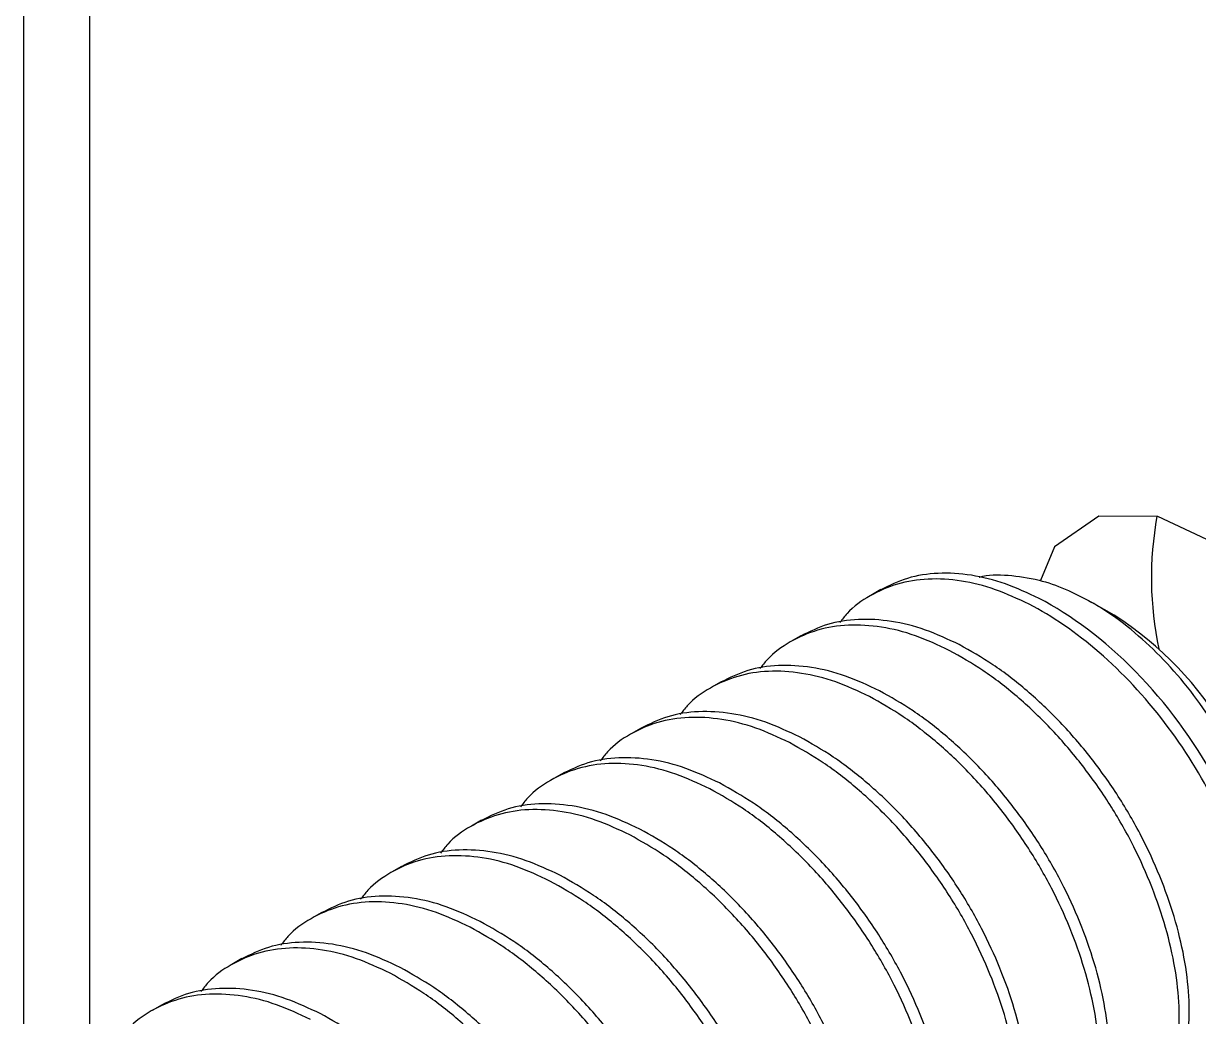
# Model space of a CAD drawing. Extents: x -4 to 14.5, y -14.9 to 0.3.
# Drawn here: x 5.1429 to 5.468, y -11.9996 to -11.725 of the extents above; entities that cross this region are included whole.
import ezdxf

# ---------------------------------------------------------------- set-up
doc = ezdxf.new("R2010")
doc.units = 0
doc.header["$LTSCALE"] = 0.5
doc.header["$MEASUREMENT"] = 0
doc.layers.add('Hardware', color=242, linetype='CONTINUOUS')
doc.layers.add('Mounting', color=4, linetype='CONTINUOUS')

msp = doc.modelspace()

# ---------------------------------------------------------------- linework, layer by layer
at = {"layer": 'Hardware', "transparency": 16777216}
for p, q in [((5.380129349773711, -11.88158761892441), (5.377367213909707, -11.88318216601782)), ((5.444643208618942, -11.88865299467945), (5.438515322814197, -11.88511429141262)), ((5.358032262861627, -11.89434399567165), (5.355270126997624, -11.89593854276504)), ((5.335935175949544, -11.90710037241887), (5.333173040085569, -11.90869491951227)), ((5.313838089037461, -11.9198567491661), (5.311075953173486, -11.92145129625951)), ((5.291741002125406, -11.93261312591332), (5.288978866261402, -11.93420767300674)), ((5.269643915213322, -11.94536950266055), (5.266881779349319, -11.94696404975396)), ((5.247546828301239, -11.95812587940779), (5.244784692437236, -11.95972042650119)), ((5.225449741389184, -11.97088225615502), (5.222687605525152, -11.97247680324843)), ((5.203352654477101, -11.98363863290226), (5.200590518613069, -11.98523317999565)), ((5.181255567565017, -11.99639500964948), (5.178493431700986, -11.99798955674288))]:
    msp.add_line(p, q, dxfattribs=at)
msp.add_arc((5.394184074223318, -11.96815687861296), 0.09416470572603043, 2.396902132662927, 57.59772133463922, dxfattribs=at)
for points, knots in [([(5.421157962627774, -11.88562883771525), (5.418038524330598, -11.88417143563149), (5.411707325211182, -11.88121349836513), (5.402280158835367, -11.87891902815571), (5.393132043751734, -11.8783566055755), (5.3845932483799, -11.87972473579998), (5.377083325291892, -11.88304167095851), (5.371774026834487, -11.8867599027751), (5.369433358007768, -11.88982600187995), (5.368786837478183, -11.89067289486815)], [0, 0, 0, 0, 0.1519260265399989, 0.3083484377035488, 0.4674623236328954, 0.6272636803447781, 0.7856960120469322, 0.9408066932836328, 1, 1, 1, 1]), ([(5.423920098491806, -11.88403429062186), (5.420800872065342, -11.88257727941701), (5.414470102957864, -11.87962013547687), (5.405039619167582, -11.87731954499149), (5.395904414447017, -11.8767809406544), (5.387400106060056, -11.87804730548889), (5.382531031084113, -11.88044008611269), (5.380142915396164, -11.88161366363485)], [0, 0, 0, 0, 0.1945064243113664, 0.3947694376376194, 0.5984782669622362, 0.8030672449142802, 1, 1, 1, 1]), ([(5.407312507423512, -11.87816971316329), (5.407339947331707, -11.87816040556959), (5.409748254060389, -11.87734350996006), (5.415335456186142, -11.87746225183605), (5.42331151057067, -11.87856139989823), (5.431150926033808, -11.88120740757971), (5.436055097727262, -11.88380886383382), (5.4385071835801, -11.88510959196412)], [0, 0, 0, 0, 0.003152514756162742, 0.2766854189660484, 0.5502183234802762, 0.7751091611781177, 1, 1, 1, 1]), ([(5.486740746161132, -11.99516743101354), (5.48819644750057, -11.98677622096093), (5.487620966314694, -11.97646746739726), (5.483837170552107, -11.96042534854064), (5.482110763713706, -11.954995649088), (5.477951137535456, -11.94437847414309), (5.475537886964162, -11.9391874615574), (5.46681372964747, -11.92337781052058), (5.459125225816393, -11.91292845724435), (5.442005547936105, -11.8954793463258), (5.43266494309114, -11.88855615909318), (5.423920098491806, -11.88403429062186)], [0, 0, 0, 0, 0.2499999999999998, 0.2499999999999998, 0.3749999999999998, 0.3749999999999998, 0.4999999999999999, 0.4999999999999999, 0.7499999999999999, 0.7499999999999999, 1, 1, 1, 1]), ([(5.4869851513605, -11.9776976486225), (5.487176228561566, -11.97707920900521), (5.488064126387712, -11.97420544285825), (5.488423226291104, -11.96791898317267), (5.487935214015977, -11.95911411631839), (5.486040992789015, -11.94953448549305), (5.482946824234034, -11.93973057173415), (5.478655440127682, -11.92979634211443), (5.47328017643369, -11.9200635781748), (5.466808057151638, -11.91061322910521), (5.459470185175121, -11.90188518574304), (5.451436128944522, -11.89414459940568), (5.444361938816598, -11.88865877127722), (5.439995449621506, -11.88601178562266), (5.4385071835801, -11.88510959196412)], [0, 0, 0, 0, 0.02455389253209559, 0.1140970648756496, 0.2062370031511026, 0.295780053212465, 0.3879198487323946, 0.4774446040297422, 0.5693372739784138, 0.6628906631111768, 0.7591269614532874, 0.853178559176441, 0.9499576536739331, 1, 1, 1, 1]), ([(5.460378386907507, -12.0219217417941), (5.465457690870153, -12.0214771589369), (5.469954078898667, -12.01962727067956), (5.477198701209886, -12.01363946558459), (5.479947729005119, -12.00965812488943), (5.483817582685532, -11.99946185369744), (5.484844843246435, -11.99323207184113), (5.484712683735211, -11.97929945978733), (5.48355154194175, -11.97161536331177), (5.480389184018861, -11.9599643140656), (5.479103767185961, -11.95606162341792), (5.476157694402616, -11.94837000923123), (5.474527137072585, -11.94462325341109), (5.468882894162107, -11.93321932782251), (5.46413248546736, -11.92551095399908), (5.453161566394954, -11.91114923946117), (5.446953482598246, -11.90451839077667), (5.43410200285831, -11.89338794042108), (5.427477469838209, -11.88889658936991), (5.421157962627774, -11.88562883771525)], [0, 0, 0, 0, 0.125, 0.125, 0.25, 0.25, 0.375, 0.375, 0.5, 0.5, 0.5625, 0.5625, 0.625, 0.625, 0.75, 0.75, 0.875, 0.875, 1, 1, 1, 1]), ([(5.399060875715719, -11.89838521446248), (5.395941437418514, -11.89692781237872), (5.389610238299099, -11.89396987511235), (5.380183071923284, -11.89167540490294), (5.371034956839651, -11.89111298232274), (5.362496161467845, -11.89248111254722), (5.354986238379809, -11.89579804770574), (5.349676939922404, -11.89951627952232), (5.347336271095685, -11.90258237862719), (5.3466897505661, -11.90342927161537)], [0, 0, 0, 0, 0.1519260265399985, 0.308348437703548, 0.4674623236328948, 0.6272636803447775, 0.7856960120469335, 0.9408066932836341, 1, 1, 1, 1]), ([(5.401823011579722, -11.89679066736907), (5.398703785153259, -11.89533365616423), (5.392373016045781, -11.89237651222409), (5.382942532255498, -11.89007592173873), (5.373807327534962, -11.88953731740163), (5.365303019147973, -11.89080368223611), (5.36043394417203, -11.8931964628599), (5.35804582848408, -11.89437004038209)], [0, 0, 0, 0, 0.1945064243113656, 0.3947694376376177, 0.5984782669622344, 0.8030672449142782, 1, 1, 1, 1]), ([(5.437197885973887, -12.03453231768593), (5.438852246138168, -12.03445029586705), (5.442979602432274, -12.03424566493013), (5.448593250315696, -12.03176643548736), (5.453921768154913, -12.02754102126761), (5.458101951883776, -12.02168407264021), (5.461049990671768, -12.01440499824798), (5.462660776226272, -12.00569497819998), (5.462817160169266, -11.99576914289298), (5.461484373694077, -11.98498332521928), (5.458740379168603, -11.97376023289935), (5.454740450272112, -11.96246703022391), (5.449577457247869, -11.95122796656818), (5.443183100224019, -11.94019047459348), (5.435612599172941, -11.92953792602609), (5.427090272418695, -11.91967432902419), (5.417937770354285, -11.91102026210163), (5.408511731246051, -11.90371593962979), (5.402180386007217, -11.9001447643749), (5.399060875715719, -11.89838521446248)], [0, 0, 0, 0, 0.04071308680717636, 0.1015724500115089, 0.161155851864121, 0.2190627514948748, 0.2780689151872038, 0.3385826849418829, 0.3998796567200155, 0.4611766284981469, 0.5216903982528259, 0.5806965619451548, 0.6386034615759085, 0.6981868634285218, 0.7590462266328538, 0.8204314799090406, 0.8815526517720639, 0.9416399346645271, 1, 1, 1, 1]), ([(5.451060576771397, -12.029971776018), (5.451122975787428, -12.02994700823794), (5.453284370847285, -12.0290890947503), (5.456611826252214, -12.02580678488449), (5.460883554815894, -12.02012725342102), (5.46380672157602, -12.01279997614928), (5.465424396892615, -12.00410330870658), (5.465578895824621, -11.99417382018089), (5.464246615363294, -11.98338898318019), (5.461502487602274, -11.97216563264497), (5.457502593249529, -11.96087249691654), (5.452339591161319, -11.94963341569454), (5.445945236629427, -11.93859592854935), (5.438374734889152, -11.92794337864623), (5.429852408322262, -11.91807978200747), (5.420699906207972, -11.90942571498817), (5.411273867112527, -11.9021213925412), (5.404942521872044, -11.89855021728309), (5.401823011579722, -11.89679066736907)], [0, 0, 0, 0, 0.001967673171206158, 0.06815682909379482, 0.1324836162439249, 0.1980315381079086, 0.2652542077980999, 0.3333469097327994, 0.4014396116674974, 0.4686622813576888, 0.5342102032216722, 0.5985369903718023, 0.6647261462943923, 0.7323327238853358, 0.8005234947059683, 0.8684209065492906, 0.9351698066233737, 1, 1, 1, 1]), ([(5.376963788803636, -11.91114159120971), (5.373844350506431, -11.90968418912595), (5.367513151387016, -11.90672625185958), (5.358085985011201, -11.90443178165017), (5.348937869927568, -11.90386935906997), (5.340399074555762, -11.90523748929445), (5.332889151467725, -11.90855442445296), (5.32757985301032, -11.91227265626955), (5.325239184183602, -11.91533875537442), (5.324592663654016, -11.9161856483626)], [0, 0, 0, 0, 0.151926026539998, 0.3083484377035471, 0.4674623236328935, 0.6272636803447756, 0.7856960120469282, 0.9408066932836285, 1, 1, 1, 1]), ([(5.379725924667639, -11.90954704411631), (5.376606698241176, -11.90809003291146), (5.370275929133726, -11.90513288897132), (5.360845445343443, -11.90283229848595), (5.351710240622879, -11.90229369414885), (5.34320593223589, -11.90356005898335), (5.338336857259947, -11.90595283960714), (5.335948741571997, -11.90712641712932)], [0, 0, 0, 0, 0.1945064243113656, 0.3947694376376177, 0.5984782669622346, 0.8030672449142782, 1, 1, 1, 1]), ([(5.415100799061804, -12.04728869443315), (5.416755159226085, -12.04720667261428), (5.420882515520191, -12.04700204167736), (5.426496163403613, -12.04452281223459), (5.43182468124283, -12.04029739801483), (5.436004864971693, -12.03444044938745), (5.438952903759684, -12.02716137499522), (5.440563689314189, -12.01845135494722), (5.440720073257182, -12.00852551964022), (5.439387286781994, -11.99773970196651), (5.43664329225652, -11.98651660964657), (5.432643363360057, -11.97522340697114), (5.427480370335786, -11.96398434331542), (5.421086013311935, -11.95294685134071), (5.413515512260858, -11.94229430277331), (5.404993185506612, -11.93243070577142), (5.395840683442202, -11.92377663884886), (5.386414644333968, -11.91647231637702), (5.380083299095133, -11.91290114112212), (5.376963788803636, -11.91114159120971)], [0, 0, 0, 0, 0.04071308680717528, 0.1015724500115086, 0.1611558518641208, 0.2190627514948746, 0.2780689151872036, 0.3385826849418827, 0.3998796567200141, 0.4611766284981456, 0.5216903982528247, 0.5806965619451538, 0.6386034615759075, 0.6981868634285218, 0.7590462266328538, 0.8204314799090405, 0.8815526517720637, 0.941639934664527, 1, 1, 1, 1]), ([(5.428963489859314, -12.04272815276524), (5.429025888875344, -12.04270338498517), (5.43118728393523, -12.04184547149754), (5.434514739340131, -12.03856316163173), (5.43878646790381, -12.03288363016824), (5.441709634663937, -12.02555635289652), (5.443327309980532, -12.01685968545381), (5.443481808912566, -12.00693019692812), (5.442149528451239, -11.99614535992743), (5.439405400690191, -11.98492200939221), (5.435405506337446, -11.97362887366377), (5.430242504249236, -11.96238979244177), (5.423848149717344, -11.95135230529657), (5.416277647977097, -11.94069975539347), (5.407755321410178, -11.9308361587547), (5.398602819295888, -11.92218209173541), (5.389176780200444, -11.91487776928842), (5.382845434959961, -11.91130659403031), (5.379725924667639, -11.90954704411631)], [0, 0, 0, 0, 0.001967673171206165, 0.06815682909379488, 0.1324836162439251, 0.1980315381079087, 0.2652542077981, 0.3333469097327981, 0.4014396116674963, 0.4686622813576877, 0.5342102032216713, 0.5985369903718013, 0.6647261462943924, 0.7323327238853359, 0.8005234947059683, 0.8684209065492905, 0.9351698066233737, 1, 1, 1, 1]), ([(5.354866701891552, -11.92389796795695), (5.351747263594348, -11.92244056587319), (5.345416064474932, -11.91948262860681), (5.335988898099117, -11.91718815839741), (5.326840783015484, -11.91662573581721), (5.318301987643679, -11.91799386604168), (5.310792064555642, -11.92131080120019), (5.305482766098237, -11.92502903301678), (5.303142097271518, -11.92809513212165), (5.302495576741933, -11.92894202510983)], [0, 0, 0, 0, 0.1519260265399981, 0.3083484377035471, 0.4674623236328936, 0.6272636803447759, 0.7856960120469314, 0.9408066932836314, 1, 1, 1, 1]), ([(5.357628837755556, -11.92230342086354), (5.354509611329092, -11.92084640965869), (5.348178842221643, -11.91788926571856), (5.33874835843136, -11.91558867523318), (5.329613153710795, -11.91505007089609), (5.321108845323806, -11.91631643573058), (5.316239770347863, -11.91870921635437), (5.313851654659913, -11.91988279387655)], [0, 0, 0, 0, 0.1945064243113656, 0.3947694376376177, 0.5984782669622346, 0.8030672449142783, 1, 1, 1, 1]), ([(5.393003712149721, -12.06004507118038), (5.394658072314002, -12.0599630493615), (5.398785428608107, -12.05975841842459), (5.404399076491529, -12.05727918898181), (5.409727594330747, -12.05305377476206), (5.41390777805961, -12.04719682613467), (5.416855816847601, -12.03991775174245), (5.418466602402134, -12.03120773169445), (5.418622986345099, -12.02128189638745), (5.41729019986991, -12.01049607871373), (5.414546205344436, -11.99927298639381), (5.410546276447974, -11.98797978371837), (5.405383283423703, -11.97674072006265), (5.398988926399852, -11.96570322808795), (5.391418425348775, -11.95505067952054), (5.382896098594529, -11.94518708251866), (5.373743596530119, -11.93653301559608), (5.364317557421884, -11.92922869312426), (5.35798621218305, -11.92565751786935), (5.354866701891552, -11.92389796795695)], [0, 0, 0, 0, 0.04071308680717627, 0.101572450011507, 0.1611558518641191, 0.2190627514948728, 0.2780689151872017, 0.3385826849418808, 0.3998796567200145, 0.4611766284981459, 0.521690398252825, 0.5806965619451542, 0.6386034615759077, 0.6981868634285201, 0.7590462266328522, 0.820431479909039, 0.8815526517720622, 0.9416399346645258, 1, 1, 1, 1]), ([(5.40686640294723, -12.05548452951247), (5.406928801963289, -12.05545976173241), (5.409090197023147, -12.05460184824477), (5.412417652428076, -12.05131953837895), (5.416689380991727, -12.04564000691548), (5.419612547751854, -12.03831272964374), (5.421230223068449, -12.02961606220104), (5.421384722000482, -12.01968657367536), (5.420052441539156, -12.00890173667464), (5.417308313778108, -11.99767838613943), (5.413308419425363, -11.98638525041099), (5.408145417337153, -11.975146169189), (5.401751062805261, -11.9641086820438), (5.394180561065014, -11.9534561321407), (5.385658234498123, -11.94359253550194), (5.376505732383805, -11.93493846848264), (5.36707969328836, -11.92763414603566), (5.360748348047878, -11.92406297077754), (5.357628837755556, -11.92230342086354)], [0, 0, 0, 0, 0.001967673171203587, 0.06815682909379227, 0.1324836162439223, 0.1980315381079059, 0.2652542077980972, 0.3333469097327979, 0.4014396116674961, 0.4686622813576875, 0.5342102032216712, 0.5985369903718013, 0.6647261462943902, 0.7323327238853338, 0.8005234947059665, 0.8684209065492888, 0.9351698066233722, 1, 1, 1, 1]), ([(5.332769614979469, -11.93665434470418), (5.329650176682293, -11.93519694262041), (5.323318977562849, -11.93223900535403), (5.313891811187034, -11.92994453514463), (5.304743696103401, -11.92938211256443), (5.296204900731595, -11.9307502427889), (5.288694977643559, -11.93406717794743), (5.283385679186154, -11.93778540976402), (5.281045010359435, -11.94085150886887), (5.280398489829849, -11.94169840185705)], [0, 0, 0, 0, 0.1519260265399993, 0.3083484377035495, 0.4674623236328969, 0.6272636803447802, 0.7856960120469334, 0.9408066932836341, 1, 1, 1, 1]), ([(5.335531750843472, -11.93505979761076), (5.332412524417038, -11.93360278640591), (5.326081755309559, -11.93064564246578), (5.316651271519277, -11.92834505198041), (5.307516066798712, -11.92780644764332), (5.299011758411723, -11.92907281247781), (5.29414268343578, -11.93146559310159), (5.29175456774783, -11.93263917062377)], [0, 0, 0, 0, 0.1945064243113667, 0.3947694376376198, 0.5984782669622373, 0.8030672449142817, 0.9999999999999999, 0.9999999999999999, 0.9999999999999999, 0.9999999999999999]), ([(5.370906625237666, -12.07280144792762), (5.372560985401947, -12.07271942610873), (5.376688341696024, -12.07251479517183), (5.382301989579446, -12.07003556572904), (5.387630507418692, -12.0658101515093), (5.391810691147526, -12.0599532028819), (5.394758729935518, -12.05267412848967), (5.396369515490051, -12.04396410844168), (5.396525899433016, -12.03403827313468), (5.395193112957827, -12.02325245546096), (5.392449118432353, -12.01202936314104), (5.388449189535891, -12.00073616046561), (5.383286196511619, -11.98949709680988), (5.376891839487769, -11.97845960483517), (5.369321338436691, -11.96780705626777), (5.360799011682445, -11.95794345926588), (5.351646509618064, -11.94928939234332), (5.342220470509801, -11.94198506987148), (5.335889125270967, -11.93841389461659), (5.332769614979469, -11.93665434470418)], [0, 0, 0, 0, 0.0407130868071741, 0.1015724500115062, 0.1611558518641185, 0.2190627514948723, 0.2780689151872016, 0.3385826849418809, 0.399879656720015, 0.4611766284981467, 0.5216903982528261, 0.5806965619451554, 0.6386034615759093, 0.6981868634285214, 0.7590462266328534, 0.8204314799090401, 0.8815526517720631, 0.9416399346645262, 1, 1, 1, 1]), ([(5.384769316035147, -12.06824090625969), (5.384831715051206, -12.06821613847963), (5.386993110111064, -12.06735822499201), (5.390320565515992, -12.06407591512618), (5.394592294079644, -12.05839638366271), (5.39751546083977, -12.05106910639097), (5.399133136156365, -12.04237243894826), (5.399287635088399, -12.03244295042259), (5.397955354627072, -12.02165811342188), (5.395211226866053, -12.01043476288666), (5.391211332513308, -11.99914162715822), (5.386048330425069, -11.98790254593624), (5.379653975893177, -11.97686505879103), (5.37208347415293, -11.96621250888793), (5.36356114758604, -11.95634891224915), (5.354408645471722, -11.94769484522986), (5.344982606376306, -11.94039052278289), (5.338651261135823, -11.93681934752478), (5.335531750843472, -11.93505979761076)], [0, 0, 0, 0, 0.001967673171203596, 0.06815682909379234, 0.1324836162439226, 0.1980315381079064, 0.2652542077980981, 0.3333469097327991, 0.4014396116674975, 0.4686622813576892, 0.5342102032216731, 0.5985369903718034, 0.664726146294392, 0.7323327238853354, 0.8005234947059677, 0.8684209065492898, 0.9351698066233728, 1, 1, 1, 1]), ([(5.310672528067414, -11.9494107214514), (5.307553089770209, -11.94795331936764), (5.301221890650766, -11.94499538210127), (5.291794724274951, -11.94270091189186), (5.282646609191318, -11.94213848931166), (5.274107813819512, -11.94350661953614), (5.266597890731475, -11.94682355469465), (5.26128859227407, -11.95054178651124), (5.258947923447352, -11.95360788561611), (5.258301402917766, -11.95445477860429)], [0, 0, 0, 0, 0.1519260265399972, 0.3083484377035458, 0.4674623236328918, 0.6272636803447743, 0.7856960120469214, 0.9408066932836225, 1, 1, 1, 1]), ([(5.313434663931389, -11.947816174358), (5.310315437504954, -11.94635916315315), (5.303984668397504, -11.94340201921301), (5.294554184607193, -11.94110142872765), (5.285418979886629, -11.94056282439055), (5.27691467149964, -11.94182918922503), (5.272045596523725, -11.94422196984883), (5.269657480835747, -11.94539554737101)], [0, 0, 0, 0, 0.1945064243113655, 0.394769437637618, 0.5984782669622355, 0.8030672449142804, 1, 1, 1, 1]), ([(5.348809538325582, -12.08555782467485), (5.350463898489863, -12.08547580285597), (5.354591254783941, -12.08527117191905), (5.360204902667363, -12.08279194247626), (5.365533420506608, -12.07856652825652), (5.369713604235471, -12.07270957962913), (5.372661643023434, -12.0654305052369), (5.374272428577967, -12.05672048518892), (5.374428812520961, -12.0467946498819), (5.373096026045744, -12.0360088322082), (5.370352031520298, -12.02478573988827), (5.366352102623807, -12.01349253721284), (5.361189109599536, -12.0022534735571), (5.354794752575685, -11.9912159815824), (5.347224251524608, -11.98056343301499), (5.338701924770362, -11.97069983601311), (5.329549422705981, -11.96204576909054), (5.320123383597718, -11.95474144661871), (5.313792038358912, -11.95117027136382), (5.310672528067414, -11.9494107214514)], [0, 0, 0, 0, 0.04071308680717647, 0.1015724500115085, 0.1611558518641205, 0.2190627514948742, 0.2780689151872034, 0.3385826849418824, 0.399879656720016, 0.4611766284981472, 0.5216903982528258, 0.5806965619451543, 0.638603461575908, 0.6981868634285204, 0.7590462266328525, 0.8204314799090395, 0.8815526517720627, 0.941639934664526, 1, 1, 1, 1]), ([(5.362672229123092, -12.08099728300692), (5.362734628139123, -12.08097251522686), (5.36489602319898, -12.08011460173923), (5.368223478603909, -12.07683229187342), (5.37249520716756, -12.07115276040994), (5.375418373927687, -12.0638254831382), (5.377036049244282, -12.0551288156955), (5.377190548176316, -12.04519932716983), (5.375858267714989, -12.03441449016911), (5.373114139953969, -12.02319113963389), (5.369114245601224, -12.01189800390546), (5.363951243512986, -12.00065892268346), (5.357556888981094, -11.98962143553825), (5.349986387240847, -11.97896888563515), (5.341464060673957, -11.96910528899639), (5.332311558559638, -11.9604512219771), (5.322885519464222, -11.95314689953011), (5.316554174223739, -11.94957572427199), (5.313434663931389, -11.947816174358)], [0, 0, 0, 0, 0.001967673171203589, 0.0681568290937923, 0.1324836162439224, 0.1980315381079063, 0.2652542077980978, 0.3333469097327985, 0.4014396116674964, 0.4686622813576875, 0.5342102032216707, 0.5985369903718009, 0.66472614629439, 0.7323327238853337, 0.8005234947059665, 0.868420906549289, 0.9351698066233723, 1, 1, 1, 1]), ([(5.291337577019334, -11.96057255110523), (5.288218350592871, -11.95911553990038), (5.281887581485421, -11.95615839596024), (5.27245709769511, -11.95385780547487), (5.263321892974545, -11.95331920113779), (5.254817584587556, -11.95458556597227), (5.249948509611642, -11.95697834659606), (5.247560393923663, -11.95815192411824)], [0, 0, 0, 0, 0.1945064243113716, 0.3947694376376226, 0.5984782669622386, 0.8030672449142819, 1, 1, 1, 1]), ([(5.288575441155331, -11.96216709819863), (5.285456002858126, -11.96070969611488), (5.279124803738682, -11.9577517588485), (5.269697637362867, -11.95545728863908), (5.260549522279263, -11.95489486605888), (5.252010726907429, -11.95626299628337), (5.244500803819392, -11.95957993144188), (5.239191505362015, -11.96329816325847), (5.236850836535268, -11.96636426236333), (5.236204316005683, -11.96721115535152)], [0, 0, 0, 0, 0.1519260265400031, 0.3083484377035517, 0.4674623236328979, 0.6272636803447803, 0.7856960120469273, 0.9408066932836284, 1, 1, 1, 1]), ([(5.326712451413499, -12.09831420142207), (5.32836681157778, -12.0982321796032), (5.332494167871886, -12.09802754866628), (5.338107815755279, -12.0955483192235), (5.343436333594525, -12.09132290500375), (5.347616517323388, -12.08546595637637), (5.350564556111351, -12.07818688198412), (5.352175341665884, -12.06947686193614), (5.352331725608877, -12.05955102662914), (5.35099893913366, -12.04876520895542), (5.348254944608215, -12.03754211663549), (5.344255015711724, -12.02624891396006), (5.339092022687453, -12.01500985030434), (5.332697665663602, -12.00397235832963), (5.325127164612553, -11.99331980976223), (5.316604837858279, -11.98345621276034), (5.307452335793897, -11.97480214583777), (5.298026296685634, -11.96749782336595), (5.291694951446829, -11.96392664811106), (5.288575441155331, -11.96216709819863)], [0, 0, 0, 0, 0.04071308680717399, 0.1015724500115056, 0.1611558518641175, 0.219062751494871, 0.2780689151872002, 0.3385826849418792, 0.3998796567200129, 0.4611766284981442, 0.521690398252823, 0.5806965619451516, 0.6386034615759056, 0.6981868634285183, 0.7590462266328509, 0.8204314799090382, 0.8815526517720619, 0.9416399346645256, 1, 1, 1, 1]), ([(5.340575142211009, -12.09375365975416), (5.340637541227039, -12.0937288919741), (5.342798936286897, -12.09287097848646), (5.346126391691826, -12.08958866862065), (5.350398120255477, -12.08390913715716), (5.353321287015604, -12.07658185988544), (5.354938962332199, -12.06788519244273), (5.355093461264232, -12.05795570391705), (5.353761180802906, -12.04717086691633), (5.351017053041886, -12.03594751638113), (5.347017158689141, -12.02465438065269), (5.341854156600903, -12.01341529943069), (5.335459802069039, -12.00237781228549), (5.327889300328764, -11.99172526238239), (5.319366973761873, -11.98186166574362), (5.310214471647555, -11.97320759872433), (5.300788432552139, -11.96590327627734), (5.294457087311656, -11.96233210101923), (5.291337577019334, -11.96057255110523)], [0, 0, 0, 0, 0.001967673171203615, 0.06815682909379188, 0.1324836162439217, 0.1980315381079054, 0.2652542077980967, 0.3333469097327972, 0.4014396116674951, 0.4686622813576861, 0.5342102032216693, 0.5985369903717995, 0.6647261462943889, 0.7323327238853329, 0.8005234947059658, 0.8684209065492886, 0.9351698066233721, 1, 1, 1, 1]), ([(5.269240490107251, -11.97332892785246), (5.266121263680816, -11.97187191664761), (5.259790494573338, -11.96891477270748), (5.250360010783027, -11.9666141822221), (5.241224806062462, -11.96607557788501), (5.232720497675473, -11.9673419427195), (5.227851422699558, -11.96973472334329), (5.22546330701158, -11.97090830086546)], [0, 0, 0, 0, 0.1945064243113642, 0.394769437637615, 0.598478266962231, 0.8030672449142742, 1, 1, 1, 1]), ([(5.266478354243247, -11.97492347494587), (5.263358915946071, -11.9734660728621), (5.257027716826599, -11.97050813559574), (5.247600550450784, -11.96821366538632), (5.238452435367179, -11.96765124280611), (5.229913639995345, -11.96901937303059), (5.222403716907309, -11.97233630818911), (5.217094418449932, -11.97605454000571), (5.214753749623185, -11.97912063911056), (5.214107229093599, -11.97996753209875)], [0, 0, 0, 0, 0.1519260265399965, 0.308348437703544, 0.4674623236328893, 0.6272636803447706, 0.7856960120469229, 0.9408066932836231, 1, 1, 1, 1]), ([(5.304615364501416, -12.1110705781693), (5.306269724665697, -12.11098855635042), (5.310397080959802, -12.1107839254135), (5.316010728843196, -12.10830469597073), (5.321339246682442, -12.10407928175098), (5.325519430411305, -12.09822233312359), (5.328467469199268, -12.09094325873136), (5.330078254753801, -12.08223323868337), (5.330234638696794, -12.07230740337637), (5.328901852221577, -12.06152158570265), (5.326157857696131, -12.05029849338273), (5.322157928799641, -12.03900529070729), (5.316994935775369, -12.02776622705157), (5.310600578751547, -12.01672873507687), (5.30303007770047, -12.00607618650946), (5.294507750946195, -11.99621258950756), (5.285355248881842, -11.987558522585), (5.275929209773579, -11.98025420011317), (5.269597864534745, -11.97668302485827), (5.266478354243247, -11.97492347494587)], [0, 0, 0, 0, 0.04071308680717393, 0.1015724500115057, 0.1611558518641175, 0.2190627514948711, 0.2780689151872006, 0.33858268494188, 0.3998796567200141, 0.4611766284981456, 0.5216903982528247, 0.5806965619451536, 0.6386034615759075, 0.6981868634285199, 0.759046226632852, 0.8204314799090392, 0.8815526517720625, 0.9416399346645259, 1, 1, 1, 1]), ([(5.318478055298925, -12.10651003650139), (5.318540454314984, -12.10648526872131), (5.320701849374814, -12.10562735523369), (5.324029304779742, -12.10234504536788), (5.328301033343394, -12.0966655139044), (5.33122420010352, -12.08933823663267), (5.332841875420115, -12.08064156918996), (5.332996374352149, -12.07071208066428), (5.331664093890822, -12.05992724366357), (5.328919966129831, -12.04870389312835), (5.324920071777058, -12.03741075739991), (5.319757069688819, -12.02617167617791), (5.313362715156956, -12.01513418903272), (5.30579221341668, -12.00448163912962), (5.29726988684979, -11.99461804249086), (5.288117384735472, -11.98596397547155), (5.278691345640084, -11.97865965302458), (5.272360000399573, -11.97508847776646), (5.269240490107251, -11.97332892785246)], [0, 0, 0, 0, 0.001967673171203615, 0.06815682909379185, 0.1324836162439218, 0.1980315381079059, 0.2652542077980976, 0.3333469097327985, 0.4014396116674967, 0.4686622813576881, 0.5342102032216715, 0.5985369903718016, 0.6647261462943906, 0.7323327238853342, 0.8005234947059671, 0.8684209065492894, 0.9351698066233725, 1, 1, 1, 1]), ([(5.247143403195167, -11.9860853045997), (5.244024176768733, -11.98462829339485), (5.237693407661254, -11.9816711494547), (5.228262923870943, -11.97937055896934), (5.219127719150379, -11.97883195463224), (5.21062341076339, -11.98009831946672), (5.205754335787503, -11.98249110009053), (5.203366220099497, -11.98366467761269)], [0, 0, 0, 0, 0.1945064243113664, 0.3947694376376192, 0.5984782669622368, 0.8030672449142813, 1, 1, 1, 1]), ([(5.244381267331164, -11.98767985169309), (5.241261829033988, -11.98622244960933), (5.234930629914516, -11.98326451234296), (5.225503463538701, -11.98097004213355), (5.216355348455096, -11.98040761955335), (5.207816553083262, -11.98177574977782), (5.200306629995254, -11.98509268493635), (5.194997331537849, -11.98881091675293), (5.192656662711101, -11.9918770158578), (5.192010142181516, -11.99272390884599)], [0, 0, 0, 0, 0.1519260265399973, 0.3083484377035455, 0.4674623236328911, 0.6272636803447724, 0.7856960120469242, 0.9408066932836234, 1, 1, 1, 1]), ([(5.296380968386842, -12.11926641324862), (5.296443367402901, -12.11924164546855), (5.29860476246273, -12.11838373198091), (5.301932217867659, -12.1151014221151), (5.30620394643131, -12.10942189065163), (5.309127113191465, -12.10209461337989), (5.310744788508032, -12.0933979459372), (5.310899287440066, -12.08346845741151), (5.309567006978739, -12.0726836204108), (5.306822879217748, -12.06146026987558), (5.302822984864974, -12.05016713414715), (5.297659982776764, -12.03892805292514), (5.291265628244872, -12.02789056577996), (5.283695126504597, -12.01723801587684), (5.275172799937707, -12.00737441923808), (5.266020297823388, -11.99872035221878), (5.256594258728001, -11.99141602977181), (5.250262913487518, -11.9878448545137), (5.247143403195167, -11.9860853045997)], [0, 0, 0, 0, 0.001967673171206163, 0.0681568290937949, 0.132483616243925, 0.1980315381079085, 0.2652542077980996, 0.3333469097327974, 0.401439611667495, 0.4686622813576858, 0.5342102032216688, 0.5985369903717991, 0.6647261462943933, 0.7323327238853372, 0.8005234947059702, 0.8684209065492924, 0.9351698066233753, 1, 1, 1, 1]), ([(5.282518277589361, -12.12382695491654), (5.284172637753613, -12.12374493309765), (5.288299994047719, -12.12354030216073), (5.293913641931113, -12.12106107271796), (5.299242159770358, -12.11683565849822), (5.303422343499221, -12.11097870987082), (5.306370382287184, -12.10369963547859), (5.307981167841717, -12.09498961543059), (5.308137551784711, -12.08506378012359), (5.306804765309494, -12.07427796244988), (5.304060770784076, -12.06305487012996), (5.300060841887557, -12.05176166745453), (5.294897848863286, -12.04052260379879), (5.288503491839464, -12.0294851118241), (5.280932990788386, -12.01883256325669), (5.272410664034112, -12.0089689662548), (5.263258161969759, -12.00031489933224), (5.253832122861496, -11.9930105768604), (5.24750077762269, -11.98943940160551), (5.244381267331164, -11.98767985169309)], [0, 0, 0, 0, 0.04071308680717432, 0.1015724500115066, 0.161155851864119, 0.2190627514948728, 0.2780689151872019, 0.3385826849418809, 0.3998796567200122, 0.4611766284981433, 0.521690398252822, 0.5806965619451506, 0.6386034615759048, 0.6981868634285221, 0.7590462266328545, 0.8204314799090419, 0.8815526517720652, 0.9416399346645284, 1, 1, 1, 1]), ([(5.225046316283084, -11.99884168134692), (5.221927089856649, -11.99738467014207), (5.215596320749171, -11.99442752620193), (5.20616583695886, -11.99212693571656), (5.197030632238295, -11.99158833137948), (5.188526323851306, -11.99285469621395), (5.18365724887542, -11.99524747683775), (5.181269133187442, -11.99642105435993)], [0, 0, 0, 0, 0.1945064243113663, 0.394769437637619, 0.5984782669622366, 0.8030672449142813, 0.9999999999999999, 0.9999999999999999, 0.9999999999999999, 0.9999999999999999]), ([(5.222284180419081, -12.00043622844032), (5.219164742121905, -11.99897882635656), (5.212833543002432, -11.99602088909019), (5.203406376626617, -11.99372641888078), (5.194258261543013, -11.99316399630058), (5.185719466171179, -11.99453212652506), (5.17820954308317, -11.99784906168357), (5.172900244625765, -12.00156729350016), (5.170559575799018, -12.00463339260503), (5.169913055269461, -12.00548028559321)], [0, 0, 0, 0, 0.151926026539999, 0.3083484377035489, 0.4674623236328961, 0.6272636803447796, 0.7856960120469328, 0.940806693283634, 1, 1, 1, 1]), ([(5.274283881474787, -12.13202278999584), (5.274346280490818, -12.13199802221578), (5.276507675550647, -12.13114010872815), (5.279835130955576, -12.12785779886234), (5.284106859519227, -12.12217826739885), (5.287030026279382, -12.11485099012712), (5.288647701595949, -12.10615432268442), (5.288802200527982, -12.09622483415873), (5.287469920066656, -12.08543999715803), (5.284725792305665, -12.07421664662282), (5.280725897952891, -12.06292351089438), (5.275562895864681, -12.05168442967238), (5.269168541332817, -12.04064694252718), (5.261598039592513, -12.02999439262408), (5.253075713025623, -12.02013079598531), (5.243923210911333, -12.01147672896602), (5.234497171815917, -12.00417240651905), (5.228165826575434, -12.00060123126092), (5.225046316283084, -11.99884168134692)], [0, 0, 0, 0, 0.001967673171201054, 0.06815682909379069, 0.1324836162439215, 0.1980315381079053, 0.2652542077980967, 0.3333469097327947, 0.4014396116674926, 0.4686622813576836, 0.5342102032216668, 0.5985369903717974, 0.6647261462943919, 0.732332723885336, 0.8005234947059691, 0.8684209065492916, 0.9351698066233749, 1, 1, 1, 1])]:
    msp.add_open_spline(points, degree=3, knots=knots, dxfattribs=at)
at = {"layer": 'Mounting', "transparency": 16777216}
for p, q in [((5.142923919815871, -10.85896194292501), (5.142923919815871, -12.01930015290573)), ((5.161232043754239, -12.00817607908969), (5.161232043754239, -10.85896194292501))]:
    msp.add_line(p, q, dxfattribs=at)
at = {"layer": 'Mounting', "linetype": 'Continuous', "lineweight": 25, "transparency": 16777216, "flags": 128}
msp.add_lwpolyline([(5.519773508002061, -11.95270684621636), (5.516431053886606, -11.93012948908962), (5.506855108489702, -11.90674221377016), (5.492338956299335, -11.88570360138326), (5.474843084105601, -11.86985503311072), (5.456730406396218, -11.86133694591773), (5.440447140661689, -11.86129975468002), (5.428192432168117, -11.86974848228036), (5.424331922194654, -11.87902721579665)], dxfattribs=at)
at = {"layer": 'Mounting', "linetype": 'Continuous', "lineweight": 25, "transparency": 16777216}
msp.add_arc((5.549603163704944, -11.87833798469588), 0.09462401520499658, 169.6188482205776, 191.9840789912118, dxfattribs=at)

doc.saveas('drawing.dxf')
